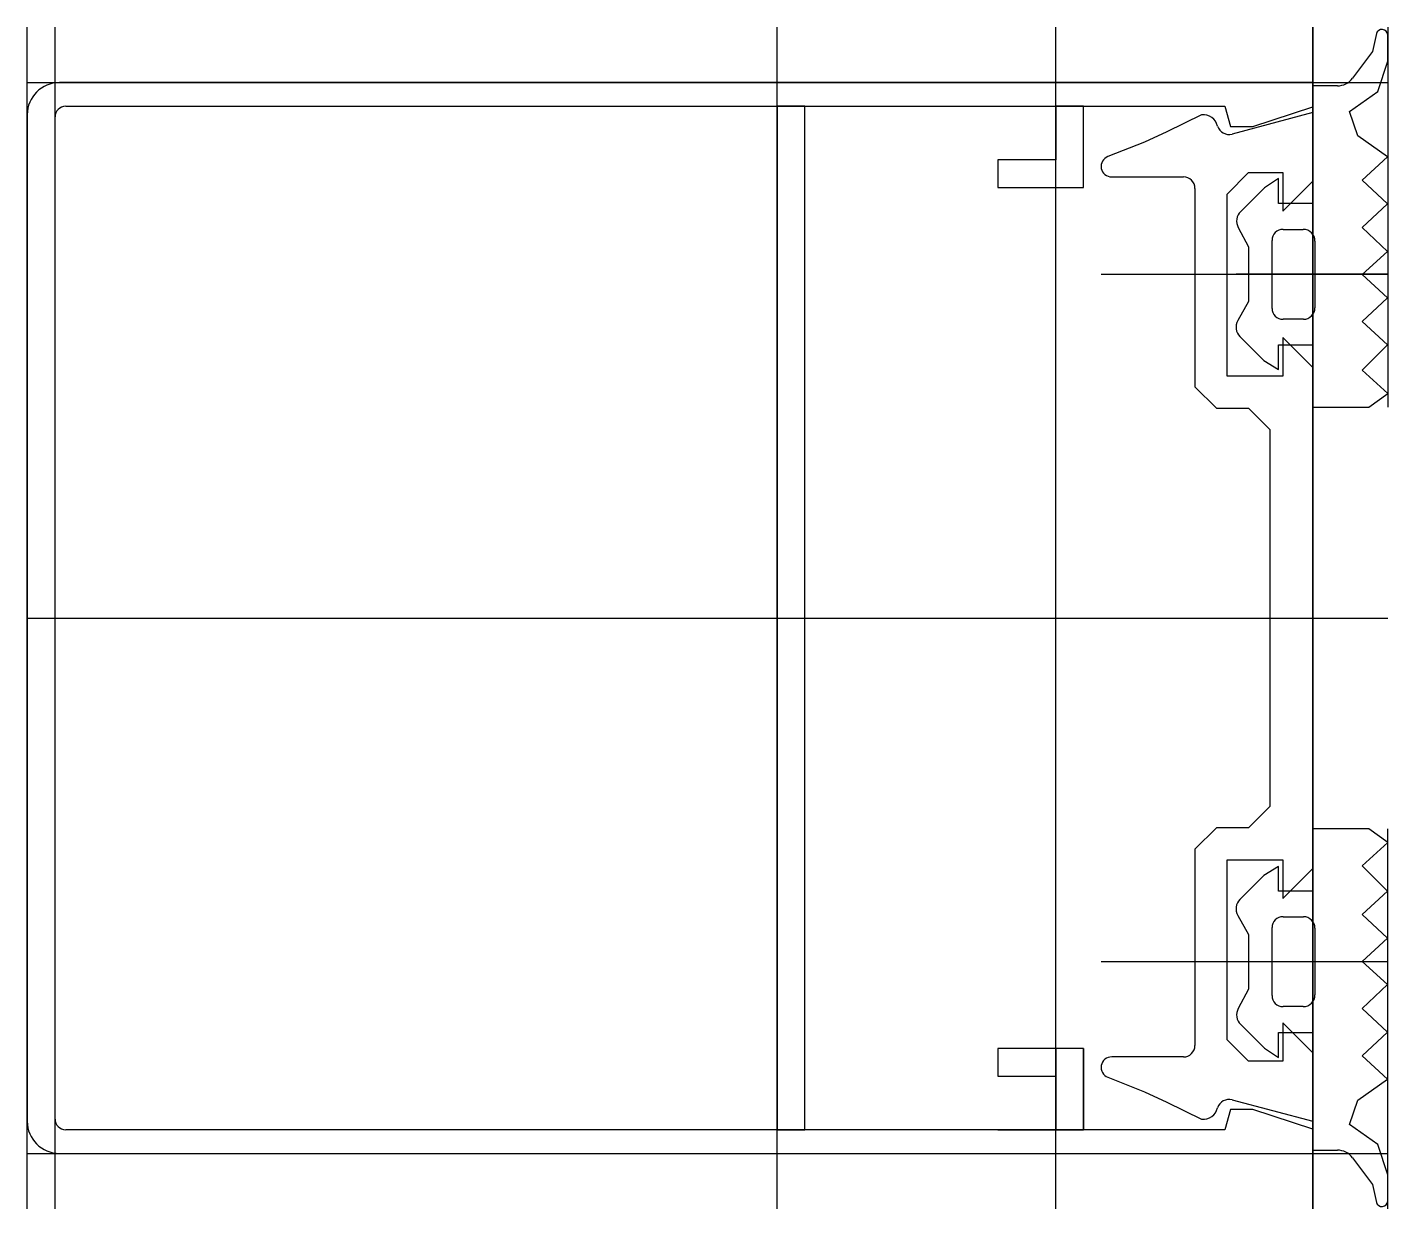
# Model space of a CAD drawing. Extents: x -60 to 3.5, y -27.6 to 27.6.
import ezdxf

# ---------------------------------------------------------------- set-up
doc = ezdxf.new("R2010")
doc.units = 0
doc.layers.get('0').update_dxf_attribs({"linetype": 'CONTINUOUS'})

msp = doc.modelspace()

# ---------------------------------------------------------------- linework, layer by layer
at = {"linetype": 'CONTINUOUS'}
for p, q in [((-60, -27.59), (-60, 27.59)), ((-58.7, -27.59), (-58.7, 27.59)), ((-25, -27.59), (-25, 27.59)), ((-12, -27.59), (-12, 27.59)), ((0, -27.59), (0, 27.59)), ((0, 27.59), (0, -27.59)), ((0, 27.59), (0, 9.85)), ((3.5, 27.59), (3.5, 9.85)), ((2.97, 27.29), (2.78, 26.45)), ((3.5, 26.01), (3.5, 27.23)), ((2.78, 26.45), (1.86, 25.21)), ((3.03, 24.58), (3.5, 26.01)), ((-60, 25), (3.5, 25)), ((0, 25), (-58.5, 25)), ((0, 23.87), (0, 25)), ((1.15, 24.85), (0, 24.85)), ((0, 24.85), (0, 19.35)), ((1.71, 23.66), (3.03, 24.58)), ((-60, 23.5), (-60, -23.5)), ((-58.2, 23.9), (-4.1, 23.9)), ((-25, 23.9), (-25, -23.9)), ((-23.7, 23.9), (-25, 23.9)), ((-23.7, -23.9), (-23.7, 23.9)), ((-14.7, 23.9), (-10.7, 23.9)), ((-12, 20.1), (-12, 23.9)), ((-10.7, 23.9), (-12, 23.9)), ((-12, 23.9), (-12, 21.4)), ((-10.7, 20.1), (-10.7, 23.9)), ((-10.7, 20.1), (-10.7, 23.9)), ((-5.19, 23.5), (-6.81, 22.71)), ((-4.1, 23.9), (-3.84, 22.96)), ((0, 23.6), (-3.76, 22.6)), ((-2.8, 22.96), (0, 23.87)), ((0, 20.4), (0, 23.6)), ((2.1, 22.51), (1.71, 23.66)), ((-58.7, -23.4), (-58.7, 23.4)), ((-3.84, 22.96), (-2.8, 22.96)), ((-6.81, 22.71), (-7.85, 22.22)), ((3.49, 21.54), (2.1, 22.51)), ((-7.85, 22.22), (-9.56, 21.55)), ((-12, 21.4), (-14.7, 21.4)), ((-14.7, 21.4), (-14.7, 20.1)), ((2.31, 20.44), (3.49, 21.54)), ((-9.38, 20.6), (-6.04, 20.6)), ((-4, 19.8), (-3, 20.8)), ((-3, 20.8), (-1.4, 20.8)), ((-1.6, 20.52), (-2.26, 20.09)), ((-1.6, 19.35), (-1.6, 20.52)), ((-1.4, 20.8), (-1.4, 19)), ((-1.4, 19), (0, 20.4)), ((3.49, 19.34), (2.31, 20.44)), ((-14.7, 20.1), (-10.7, 20.1)), ((-5.5, 20.06), (-5.5, 10.8)), ((-4, 11.3), (-4, 19.8)), ((-2.26, 20.09), (-3.36, 18.99)), ((0, 19.35), (-1.6, 19.35)), ((2.31, 18.24), (3.49, 19.34)), ((-3.48, 18.23), (-3, 17.33)), ((-1.39, 18.15), (-0.45, 18.15)), ((3.49, 17.11), (2.31, 18.24)), ((-3, 17.33), (-3, 14.78)), ((-1.9, 14.46), (-1.9, 17.63)), ((0.1, 17.6), (0.1, 14.49)), ((2.31, 16.04), (3.49, 17.11)), ((-9.87, 16.05), (3.5, 16.05)), ((3.5, 16.05), (-3.58, 16.05)), ((3.49, 14.95), (2.31, 16.04)), ((-3, 14.78), (-3.5, 13.89)), ((2.3, 13.85), (3.49, 14.95)), ((-0.44, 13.95), (-1.39, 13.95)), ((3.49, 12.75), (2.3, 13.85)), ((-3.4, 13.14), (-2.28, 12.03)), ((-1.6, 11.61), (-1.6, 12.75)), ((-1.6, 12.75), (0, 12.75)), ((0, 11.7), (-1.4, 13.1)), ((-1.4, 13.1), (-1.4, 11.3)), ((0, 12.75), (0, 9.85)), ((2.3, 11.57), (3.49, 12.75)), ((-2.28, 12.03), (-1.6, 11.61)), ((0, -11.7), (0, 11.7)), ((3.5, 10.49), (2.3, 11.57)), ((-5.5, 10.8), (-4.5, 9.8)), ((-1.4, 11.3), (-4, 11.3)), ((2.61, 9.85), (3.5, 10.49)), ((-4.5, 9.8), (-3, 9.8)), ((-3, 9.8), (-2, 8.8)), ((0, 9.85), (2.61, 9.85)), ((-2, 8.8), (-2, -8.8)), ((-60, 0), (3.5, 0)), ((-9.87, 0), (3.5, 0)), ((-2, -8.8), (-3, -9.8)), ((-4.5, -9.8), (-5.5, -10.8)), ((-3, -9.8), (-4.5, -9.8)), ((0, -27.59), (0, -9.85)), ((2.61, -9.85), (0, -9.85)), ((0, -9.85), (0, -12.75)), ((3.5, -10.49), (2.61, -9.85)), ((3.5, -27.59), (3.5, -9.85)), ((2.3, -11.57), (3.5, -10.49)), ((-5.5, -10.8), (-5.5, -19.96)), ((-4, -19.7), (-4, -11.3)), ((-4, -11.3), (-1.4, -11.3)), ((-1.4, -11.3), (-1.4, -13.1)), ((-2.28, -12.03), (-3.4, -13.14)), ((-1.6, -11.61), (-2.28, -12.03)), ((-1.6, -12.75), (-1.6, -11.61)), ((-1.4, -13.1), (0, -11.7)), ((3.49, -12.75), (2.3, -11.57)), ((0, -12.75), (-1.6, -12.75)), ((2.3, -13.85), (3.49, -12.75)), ((-3.5, -13.89), (-3, -14.78)), ((-1.39, -13.95), (-0.44, -13.95)), ((3.49, -14.95), (2.3, -13.85)), ((-1.9, -17.63), (-1.9, -14.46)), ((0.1, -14.49), (0.1, -17.6)), ((-3, -14.78), (-3, -17.33)), ((2.31, -16.04), (3.49, -14.95)), ((3.5, -16.05), (-9.87, -16.05)), ((3.5, -16.05), (-3.58, -16.05)), ((3.49, -17.11), (2.31, -16.04)), ((2.31, -18.24), (3.49, -17.11)), ((-3, -17.33), (-3.48, -18.23)), ((-0.45, -18.15), (-1.39, -18.15)), ((3.49, -19.34), (2.31, -18.24)), ((-3.36, -18.99), (-2.26, -20.09)), ((0, -20.3), (-1.4, -18.9)), ((-1.4, -18.9), (-1.4, -20.7)), ((-1.6, -20.52), (-1.6, -19.35)), ((-1.6, -19.35), (0, -19.35)), ((0, -19.35), (0, -24.85)), ((2.31, -20.44), (3.49, -19.34)), ((-10.7, -20.1), (-14.7, -20.1)), ((-14.7, -20.1), (-14.7, -21.4)), ((-12, -20.1), (-12, -23.9)), ((-10.7, -20.1), (-10.7, -23.9)), ((-10.7, -23.9), (-10.7, -20.1)), ((-3, -20.7), (-4, -19.7)), ((-2.26, -20.09), (-1.6, -20.52)), ((0, -23.5), (0, -20.3)), ((-6.04, -20.5), (-9.38, -20.5)), ((-1.4, -20.7), (-3, -20.7)), ((3.49, -21.54), (2.31, -20.44)), ((-14.7, -21.4), (-12, -21.4)), ((-12, -21.4), (-12, -23.9)), ((-9.56, -21.45), (-7.85, -22.12)), ((2.1, -22.51), (3.49, -21.54)), ((-7.85, -22.12), (-6.81, -22.61)), ((-6.81, -22.61), (-5.19, -23.4)), ((-3.76, -22.5), (0, -23.5)), ((1.71, -23.66), (2.1, -22.51)), ((-3.84, -22.96), (-4.1, -23.9)), ((-2.8, -22.96), (-3.84, -22.96)), ((0, -23.87), (-2.8, -22.96)), ((-4.1, -23.9), (-58.2, -23.9)), ((-25, -23.9), (-23.7, -23.9)), ((-14.7, -23.9), (-10.7, -23.9)), ((-12, -23.9), (-10.7, -23.9)), ((0, -25), (0, -23.87)), ((3.03, -24.58), (1.71, -23.66)), ((3.5, -26.01), (3.03, -24.58)), ((-60, -25), (3.5, -25)), ((-58.5, -25), (0, -25)), ((0, -24.85), (1.15, -24.85)), ((1.86, -25.21), (2.78, -26.45)), ((3.5, -27.23), (3.5, -26.01)), ((2.78, -26.45), (2.97, -27.29))]:
    msp.add_line(p, q, dxfattribs=at)
for centre, radius, start, end in [((3.23, 27.218), 0.27, 2.51829, 164.56408), ((-58.5, 23.5), 1.5, 90, 180), ((1.145, 25.74), 0.89, 270.32143, 323.45244), ((-58.2, 23.4), 0.5, 90, 180), ((-5.114, 22.824), 0.68, 12.37769, 96.40061), ((-3.903, 23.162), 0.58, 199.34803, 284.24872), ((-9.392, 21.09), 0.49, 110.1068, 271.35092), ((-6.04, 20.06), 0.54, 0, 90), ((-2.915, 18.53), 0.64, 134.07824, 207.97651), ((-1.39, 17.64), 0.51, 89.98898, 181.12352), ((-0.45, 17.6), 0.55, 0, 90), ((-1.39, 14.46), 0.51, 180, 270), ((-0.44, 14.49), 0.54, 270, 0), ((-2.951, 13.582), 0.63, 150.68851, 224.50077), ((-2.951, -13.582), 0.63, 135.49923, 209.31149), ((-1.39, -14.46), 0.51, 90, 180), ((-0.44, -14.49), 0.54, 360, 90), ((-1.39, -17.64), 0.51, 178.87648, 270.01102), ((-0.45, -17.6), 0.55, 270, 360), ((-2.915, -18.53), 0.64, 152.02349, 225.92176), ((-6.04, -19.96), 0.54, 270, 0), ((-9.392, -20.99), 0.49, 88.64908, 249.8932), ((-3.903, -23.062), 0.58, 75.75128, 160.65197), ((-58.2, -23.4), 0.5, 180, 270), ((-5.114, -22.724), 0.68, 263.59939, 347.62231), ((-58.5, -23.5), 1.5, 180, 270), ((1.145, -25.74), 0.89, 36.54756, 89.67857), ((3.23, -27.218), 0.27, 195.43592, 357.48171)]:
    msp.add_arc(centre, radius, start, end, dxfattribs=at)

doc.saveas('drawing.dxf')
